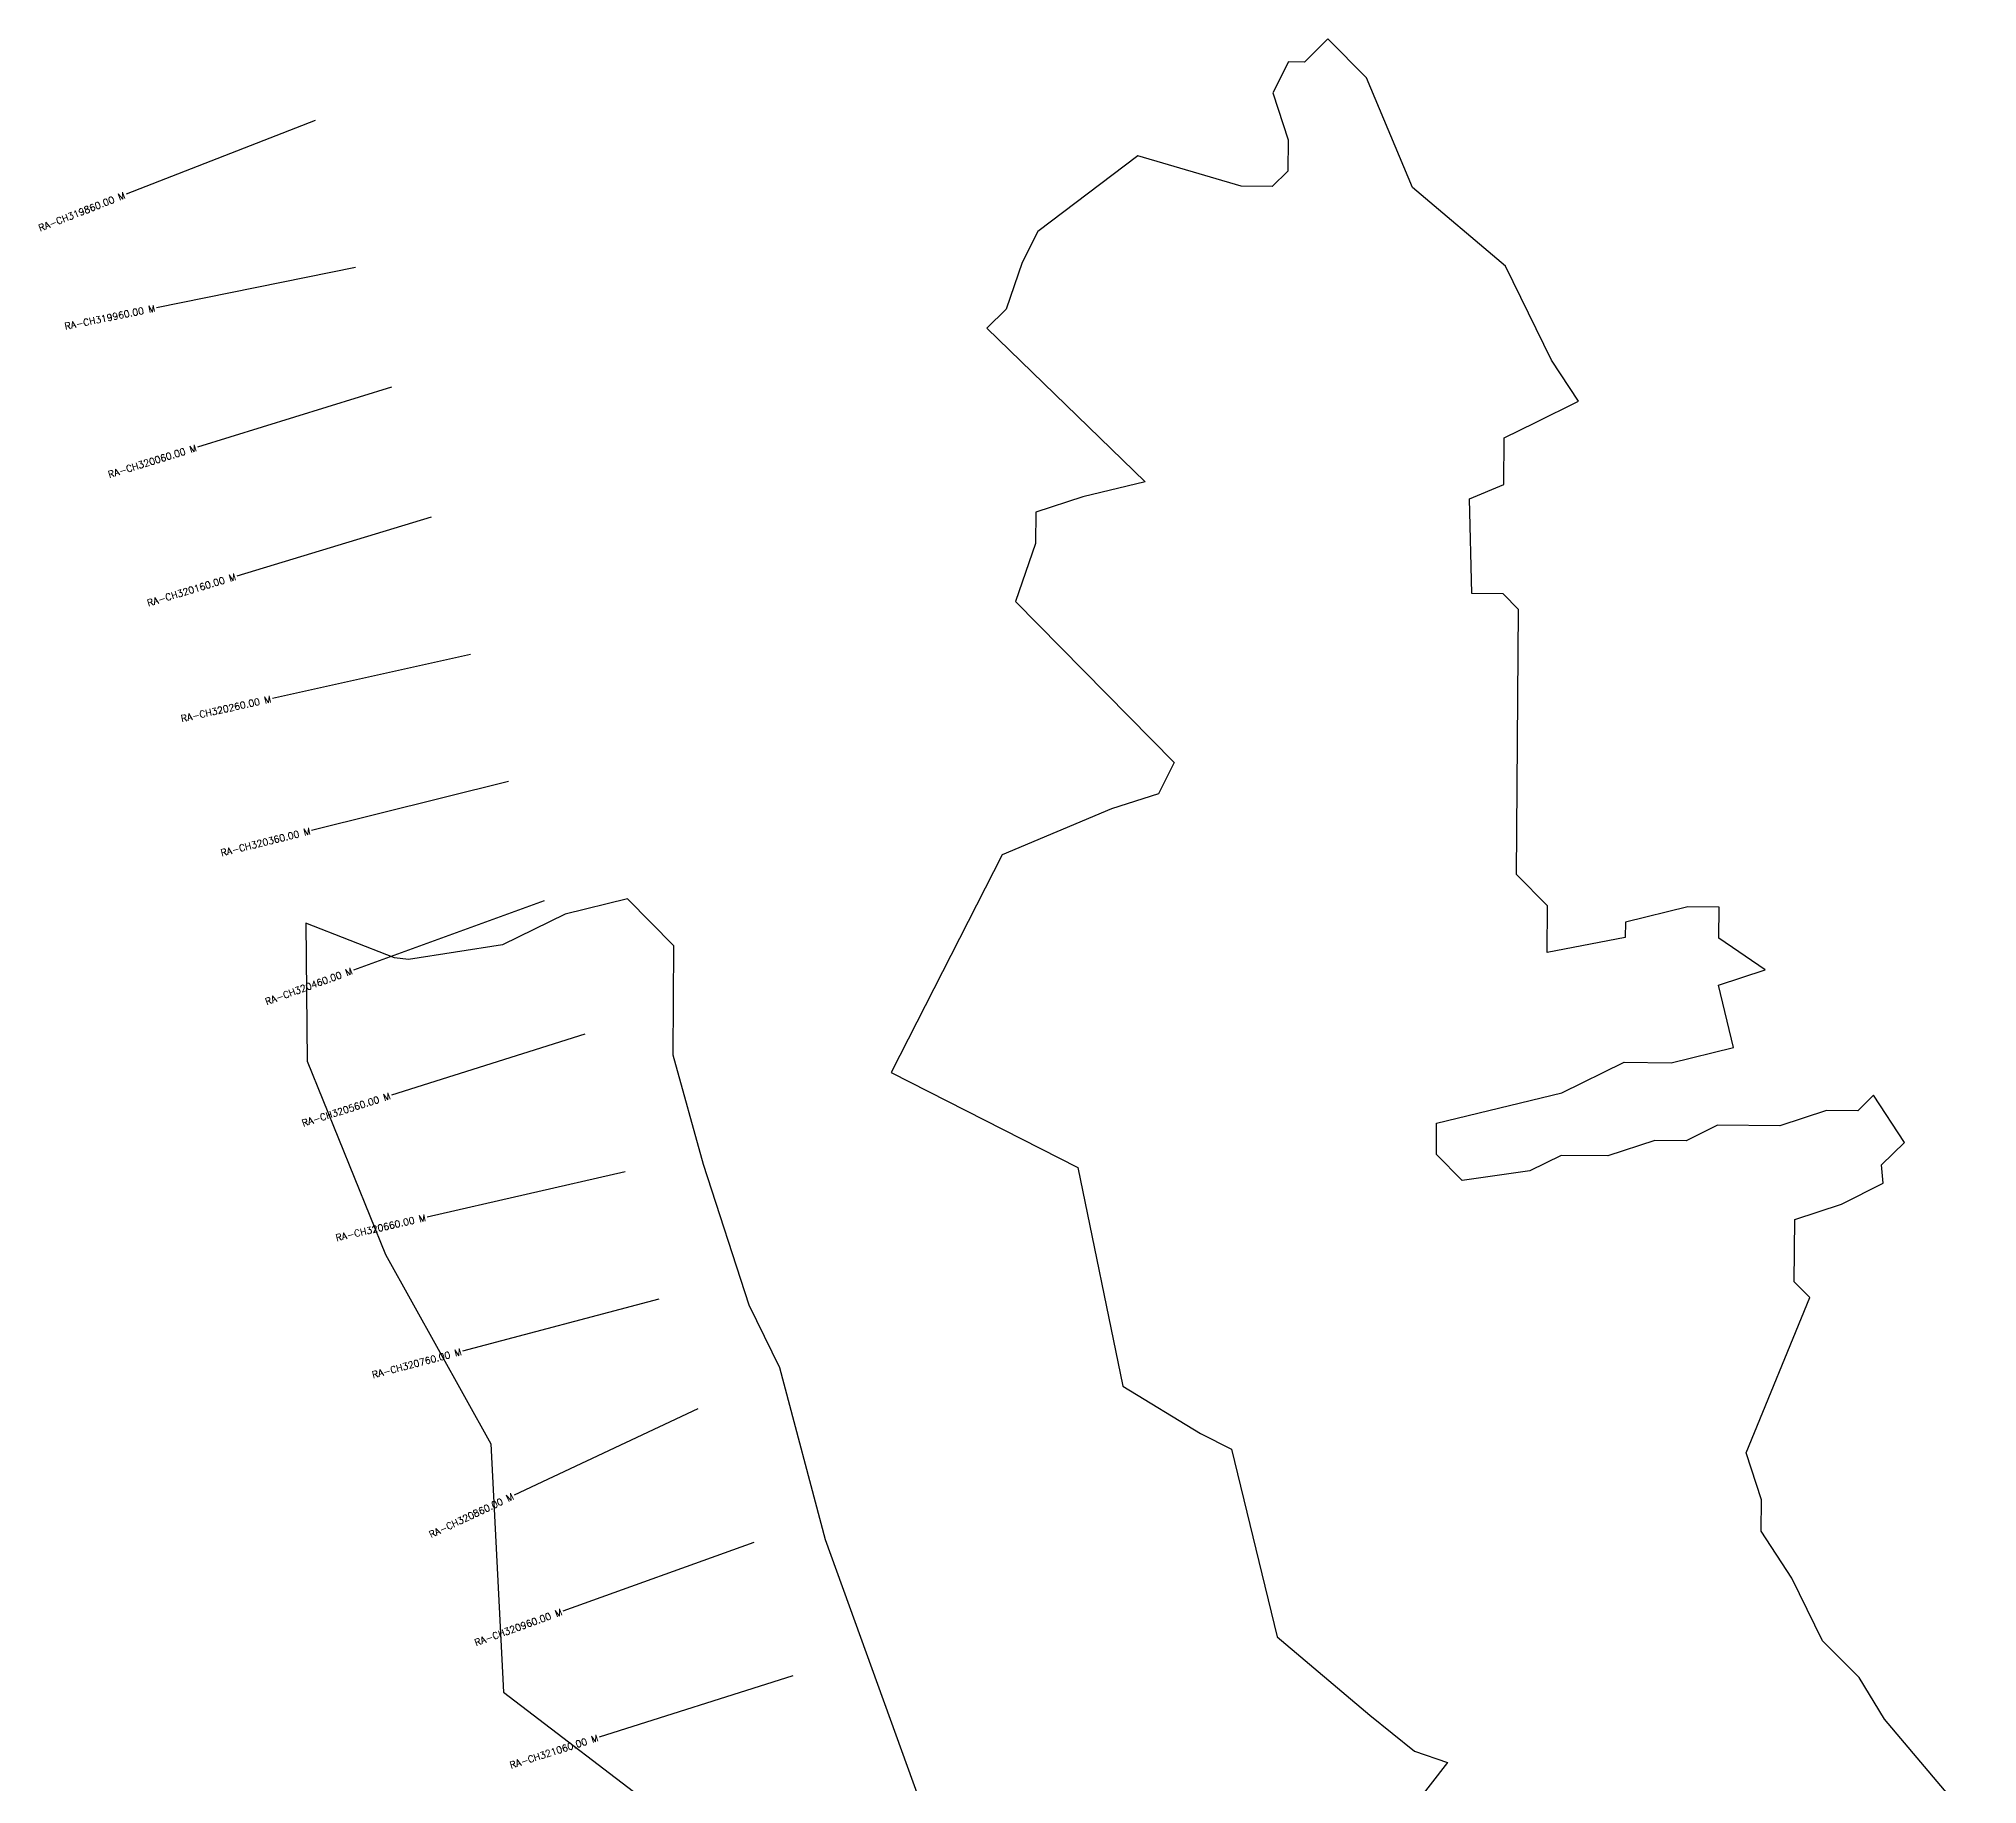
# Model space of a CAD drawing. Header units: metres. Extents: x 287628 to 289124, y 1998743 to 2001263.
# Drawn here: x 287628 to 289061, y 1999972 to 2001263 of the extents above; entities that cross this region are included whole.
import ezdxf
from ezdxf.enums import TextEntityAlignment as Align

# ---------------------------------------------------------------- set-up
doc = ezdxf.new("R2010")
doc.units = ezdxf.units.M
doc.header["$MEASUREMENT"] = 0
for name, color, linetype in [('CS', 134, 'Continuous'), ('CSMark', 6, 'Continuous'), ('VILLAGE BOUNDRY', 10, 'Continuous')]:
    doc.layers.add(name, color=color, linetype=linetype)
doc.styles.get("Standard").update_dxf_attribs({"font": 'simplex.shx'})

msp = doc.modelspace()

# ---------------------------------------------------------------- linework, layer by layer
at = {"layer": 'CS'}
for p, q in [((287832.4, 2001202.3), (287692.7, 2001147.7)), ((287862.2, 2001093.7), (287715.2, 2001063.8)), ((287888.9, 2001005.2), (287745.6, 2000960.8)), ((287918.2, 2000909.1), (287774.7, 2000865.5)), ((287947.3, 2000807.6), (287800.9, 2000775)), ((287975.4, 2000713.7), (287829.9, 2000677.5)), ((288001.8, 2000625.4), (287860.8, 2000574.3)), ((288031.9, 2000526.9), (287888.9, 2000481.7)), ((288061.5, 2000425.1), (287915.2, 2000391.7)), ((288086.4, 2000330.9), (287941.4, 2000292.5)), ((288115.3, 2000249.9), (287979.6, 2000186)), ((288156.7, 2000151.2), (288015.6, 2000100.4)), ((288185.5, 2000052.5), (288042.5, 2000007.2))]:
    msp.add_line(p, q, dxfattribs=at)
at = {"layer": 'VILLAGE BOUNDRY'}
for points in [[(289060.9, 1999939.4), (288992.4, 2000020.6), (288973.6, 2000051.3), (288946.7, 2000078.5), (288924, 2000124.8), (288901.2, 2000159.6), (288901.4, 2000182.6), (288890.1, 2000217.3), (288937.1, 2000332.2), (288925.7, 2000343.8), (288926.1, 2000389.9), (288960.7, 2000401.2), (288991.5, 2000416.7), (288990.3, 2000430.3), (289007.1, 2000446.9), (288984.3, 2000481.7), (288972.7, 2000470.2), (288949.6, 2000470.4), (288915, 2000459.1), (288868.9, 2000459.5), (288845.8, 2000448.1), (288822.7, 2000448.3), (288788, 2000437), (288753.5, 2000437.3), (288730.3, 2000425.9), (288680.3, 2000418.6), (288661.3, 2000438), (288661.4, 2000461), (288753.8, 2000483.4), (288800.1, 2000506.1), (288834.7, 2000505.8), (288880.8, 2000517), (288869.7, 2000563.2), (288904.3, 2000574.5), (288869.9, 2000597.8), (288870.1, 2000620.8), (288847.1, 2000621), (288800.9, 2000609.8), (288800.8, 2000598.3), (288743.1, 2000587.2), (288743.3, 2000621.8), (288720.5, 2000645), (288721.9, 2000840.9), (288710.5, 2000852.5), (288687.4, 2000852.7), (288685.6, 2000922.7), (288711.1, 2000933.2), (288711.4, 2000967.8), (288734.5, 2000979.1), (288766.3, 2000994.7), (288746.4, 2001025.2), (288712.3, 2001094.6), (288643.6, 2001152.7), (288609.6, 2001233.7), (288581, 2001262.7), (288563.6, 2001245.5), (288552, 2001245.6), (288540.4, 2001222.7), (288551.6, 2001188), (288551.4, 2001164.9), (288539.8, 2001153.5), (288516.8, 2001153.7), (288440.5, 2001176.1), (288366.7, 2001120.2), (288355, 2001097.3), (288343.2, 2001062.8), (288329, 2001048.7), (288446, 2000935.2), (288399.8, 2000924), (288365.2, 2000912.8), (288365, 2000889.7), (288350.2, 2000846.6), (288467.5, 2000727.6), (288455.8, 2000704.6), (288421.1, 2000693.4), (288340.2, 2000659.4), (288258.3, 2000498.6), (288396.1, 2000428.4), (288429.5, 2000266.8), (288486.8, 2000231.8), (288509.8, 2000220.1), (288543.4, 2000081.5), (288612.1, 2000023.4), (288644.9, 1999996.8), (288669.4, 1999988.4), (288518.1, 1999793.6)], [(288322.6, 1999841.2), (288209.6, 2000153.2), (288176, 2000280.3), (288153.3, 2000326.5), (288119.5, 2000430.5), (288097, 2000511.4), (288097.7, 2000592.1), (288063.3, 2000626.9), (288017.2, 2000615.7), (287970.9, 2000593), (287901.6, 2000582), (287891.1, 2000583.3), (287825.6, 2000609), (287826.6, 2000506.9), (287884.5, 2000364.1), (287962.3, 2000224.1), (287971.6, 2000040.4), (288089.6, 1999950.3)]]:
    msp.add_lwpolyline(points, dxfattribs=at)

# ---------------------------------------------------------------- texts
at = {"layer": 'CSMark'}
for s, rotation, p in [('RA-CH319860.00 M', 21.3622, (287691.8, 2001147.3)), ('RA-CH319960.00 M', 11.522, (287714.2, 2001063.6)), ('RA-CH320060.00 M', 17.2155, (287744.7, 2000960.5)), ('RA-CH320160.00 M', 16.9149, (287773.7, 2000865.2)), ('RA-CH320260.00 M', 12.5625, (287799.9, 2000774.8)), ('RA-CH320360.00 M', 13.9663, (287828.9, 2000677.2)), ('RA-CH320460.00 M', 19.9383, (287859.9, 2000573.9)), ('RA-CH320560.00 M', 17.5487, (287887.9, 2000481.4)), ('RA-CH320660.00 M', 12.8621, (287914.2, 2000391.4)), ('RA-CH320760.00 M', 14.8297, (287940.5, 2000292.3)), ('RA-CH320860.00 M', 25.1867, (287978.7, 2000185.6)), ('RA-CH320960.00 M', 19.8218, (288014.7, 2000100)), ('RA-CH321060.00 M', 17.5841, (288041.5, 2000006.9))]:
    msp.add_text(s, height=5, rotation=rotation, dxfattribs=at).set_placement(p, align=Align.MIDDLE_RIGHT)

doc.saveas('drawing.dxf')
